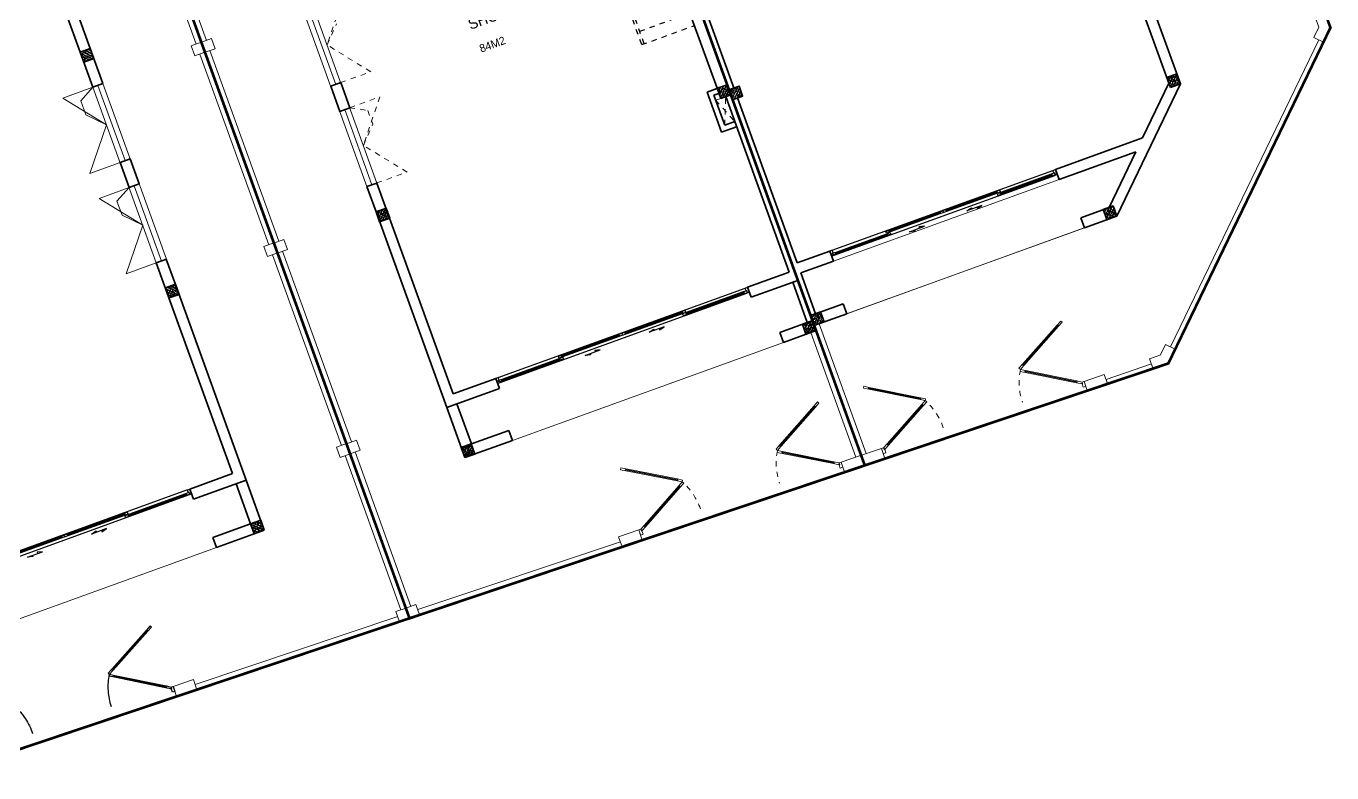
# Model space of a CAD drawing. Header units: metres. Extents: x 568336 to 569219, y 2065964 to 2066430.
# Drawn here: x 568643.67 to 568668.15, y 2066197.8 to 2066211.79 of the extents above; entities that cross this region are included whole.
import ezdxf

# ---------------------------------------------------------------- set-up
doc = ezdxf.new("R2010")
doc.units = ezdxf.units.M
for name, pattern in [('DASHDOT2', [0.5, 0.25, -0.125, 0, -0.125]), ('HIDDEN', [0.375, 0.25, -0.125]), ('HIDDEN2', [0.1875, 0.125, -0.0625])]:
    doc.linetypes.add(name, pattern=pattern)
doc.layers.get('0').update_dxf_attribs({"linetype": 'CONTINUOUS'})
for name, color, linetype, lineweight in [('-DIM', 9, 'CONTINUOUS', 13), ('-DOOR', 137, 'CONTINUOUS', 9), ('-HATCH', 8, 'CONTINUOUS', 5), ('-HIDE', 3, 'HIDDEN', 13), ('-LINE1', 7, 'CONTINUOUS', 18), ('-LINE2', 252, 'CONTINUOUS', 9), ('-STEEL1', 1, 'CONTINUOUS', 35), ('-TEXT', 7, 'CONTINUOUS', 15), ('-WALL', 4, 'CONTINUOUS', 35), ('EC-Thiet bi', 8, 'CONTINUOUS', 25), ('NET BO SDD SVC', 210, 'CONTINUOUS', 35), ('TEXT25', 2, 'CONTINUOUS', 13)]:
    doc.layers.add(name, color=color, linetype=linetype, lineweight=lineweight)
for name, color, linetype in [('1-NETMANH', 8, 'CONTINUOUS'), ('LoLK', 6, 'CONTINUOUS'), ('TIMDUONG', 1, 'CONTINUOUS')]:
    doc.layers.add(name, color=color, linetype=linetype)
doc.styles.add('SVN_AVO_thuong', font='')
doc.styles.add('T1', font='', dxfattribs={"height": 200})
doc.styles.add('vnavanth', font='', dxfattribs={"width": 0.8})
doc.styles.get('SVN_AVO_thuong').set_extended_font_data('SVN-Avo')
doc.styles.get('T1').set_extended_font_data('VNgeometric Light')
doc.styles.get('vnavanth').set_extended_font_data('.VnAvantH')

# ---------------------------------------------------------------- blocks, each defined once
blk = doc.blocks.new('*U128')
at = {"color": 8, "ltscale": 100}
for p, q in [((50, 100), (4450, 100)), ((50, 0), (4450, 0))]:
    blk.add_line(p, q, dxfattribs=at)
at = {"ltscale": 100}
for p, q in [((105, 45), (1115, 45)), ((1115, 10), (105, 10)), ((1185, 90), (2180, 90)), ((2180, 55), (1185, 55)), ((3315, 90), (2320, 90)), ((2320, 55), (3315, 55)), ((4395, 45), (3385, 45)), ((3385, 10), (4395, 10))]:
    blk.add_line(p, q, dxfattribs=at)
for points in [[(50, 100), (0, 100), (0, 0), (50, 0), (50, 10), (35, 10), (35, 45), (50, 45)], [(4500, 0), (4450, 0), (4450, 10), (4465, 10), (4465, 45), (4450, 45), (4450, 100), (4500, 100)]]:
    blk.add_lwpolyline(points, close=True)
for points in [[(105, 32), (95, 32), (95, 22), (105, 22), (105, 10), (35, 10), (35, 45), (105, 45)], [(1115, 90), (1185, 90), (1185, 77), (1175, 77), (1175, 67), (1185, 67), (1185, 55), (1115, 55)], [(1185, 10), (1115, 10), (1115, 22), (1125, 22), (1125, 32), (1115, 32), (1115, 45), (1185, 45)], [(2180, 67), (2190, 67), (2190, 77), (2180, 77), (2180, 90), (2250, 90), (2250, 55), (2180, 55)], [(2320, 67), (2310, 67), (2310, 77), (2320, 77), (2320, 90), (2250, 90), (2250, 55), (2320, 55)], [(3385, 90), (3315, 90), (3315, 77), (3325, 77), (3325, 67), (3315, 67), (3315, 55), (3385, 55)], [(3315, 10), (3385, 10), (3385, 22), (3375, 22), (3375, 32), (3385, 32), (3385, 45), (3315, 45)], [(4395, 32), (4405, 32), (4405, 22), (4395, 22), (4395, 10), (4465, 10), (4465, 45), (4395, 45)]]:
    blk.add_lwpolyline(points, close=True, dxfattribs=at)
at = {"color": 8, "ltscale": 100}
for points in [[(1125, 32), (1125, 22), (95, 22), (95, 32)], [(1175, 67), (1175, 77), (2190, 77), (2190, 67)], [(3325, 67), (3325, 77), (2310, 77), (2310, 67)], [(3375, 32), (3375, 22), (4405, 22), (4405, 32)]]:
    blk.add_lwpolyline(points, close=True, dxfattribs=at)
for points in [[(1628, -65), (1628, -90), (1528, -65), (1828, -65), (1728, -40), (1728, -65)], [(2872, -65), (2872, -90), (2972, -65), (2672, -65), (2772, -40), (2772, -65)]]:
    blk.add_lwpolyline(points)
blk = doc.blocks.new('18x35')
at = {"layer": '-HATCH'}
h = blk.add_hatch(dxfattribs=at)
h.set_pattern_fill('CHAU-01', color=256, scale=10, pattern_type=2)
h.set_pattern_definition([(50, (0, 0), (71.726018, -6.275213), [7.5, -82.5]), (355, (0, 0), (-13.875133, 75.219213), [6, -66]), (100.4514, (5.98, -0.52), (57.85094, 68.943954), [6.37402, -70.11421]), (46.1842, (0, 20), (106.724105, -16.5519), [11.25, -123.75]), (96.6356, (8.89, 18.62), (93.46627, 97.41179), [9.56103, -105.1713]), (351.1842, (0, 20), (93.4662, 97.41186), [9, -99]), (21, (10, 15), (59.690705, -40.26189), [7.5, -82.5]), (326, (10, 15), (24.331533, 72.515005), [6, -66]), (71.4514, (14.974, 11.645), (84.022263, 32.25305), [6.37402, -70.11421]), (37.5, (0, 0), (1.2159855, 33.2893854), [0, -65.2, 0, -67, 0, -66.25]), (7.5, (0, 0), (26.306954, 39.441171), [0, -38.2, 0, -63.7, 0, -25.25]), (327.5, (-22.3, 0), (53.3822436, -2.255487), [0, -25, 0, -78, 0, -103.5]), (317.5, (-32.3, 0), (58.318617, 10.010498), [0, -32.5, 0, -51.8, 0, -73.5]), (45, (0, 0), (-30.052038, 30.052038), []), (45, (0, 12.25), (-30.052038, 30.052038), [])])
h.paths.add_polyline_path([(96508, 47993), (96508, 47793), (96708, 47793), (96708, 47993)])
at = {"layer": '-STEEL1'}
blk.add_lwpolyline([(96508, 47793), (96708, 47793), (96708, 47993), (96508, 47993)], close=True, dxfattribs=at)
blk = doc.blocks.new('M2-T1')
at = {"layer": '-DOOR'}
for p, q in [((189436, -99176), (193935, -99176)), ((194673, -100288), (189336, -100288))]:
    blk.add_line(p, q, dxfattribs=at)
for points in [[(188686, -85288), (196686, -85288), (196686, -98366), (194718, -100288), (188686, -100288), (188685, -85288)], [(193935, -99076), (189436, -99076), (189436, -99276), (193935, -99276)]]:
    blk.add_lwpolyline(points, dxfattribs=at)
at = {"layer": '-LINE1'}
for points in [[(188687, -83388), (199688, -83388), (199687, -98331), (194689, -103214), (193485, -103201), (193488, -103101), (194389, -103110)], [(199687, -98331), (199687, -98331), (199687, -98031), (199487, -98031), (199487, -98247)], [(199487, -98247), (199333, -98397), (199473, -98540), (199687, -98331), (199687, -98331)], [(194833, -102933), (199403, -98469)], [(188787, -102875), (188787, -100288), (188687, -100288), (188687, -102875), (188787, -102875)], [(194609, -103014), (194389, -103014), (194389, -103214), (194689, -103214), (194689, -103214)], [(194689, -103214), (194689, -103214), (194903, -103005), (194763, -102862), (194607, -103014)]]:
    blk.add_lwpolyline(points, dxfattribs=at)
for points in [[(188692, -102875), (188687, -103075), (189087, -103084), (189091, -102884)], [(193090, -102992), (193085, -103192), (193485, -103201), (193490, -103001)]]:
    blk.add_lwpolyline(points, close=True, dxfattribs=at)
at = {"layer": '-WALL'}
for p, q in [((188686, -93122), (188686, -98976)), ((188786, -95588), (188786, -93122)), ((196486, -95388), (196486, -98281)), ((196686, -98366), (196686, -95388)), ((188786, -99076), (188786, -95788)), ((194718, -100288), (196686, -98366)), ((195672, -99076), (196486, -98281)), ((188686, -98976), (188686, -100288)), ((189436, -99076), (188786, -99076)), ((189436, -99276), (189436, -99076)), ((189436, -99076), (189436, -99276)), ((189436, -99276), (189436, -99076)), ((193935, -99076), (193935, -99276)), ((195672, -99076), (193935, -99076)), ((188786, -99276), (189436, -99276)), ((188786, -100088), (188786, -99276)), ((193935, -99276), (195468, -99276)), ((194637, -100088), (195468, -99276)), ((188786, -100088), (189336, -100088)), ((189336, -100288), (189336, -100088)), ((194637, -100088), (194073, -100088)), ((194073, -100288), (194073, -100088)), ((188686, -100288), (189336, -100288)), ((194718, -100288), (194073, -100288))]:
    blk.add_line(p, q, dxfattribs=at)
at = {"ltscale": 100}
for p, q in [((190081, -102267), (189244, -101757)), ((189262, -101727), (190100, -102237)), ((192973, -101828), (192113, -102299)), ((192130, -102329), (192990, -101859)), ((190079, -102367), (189219, -102837)), ((189236, -102868), (190096, -102398)), ((192946, -102969), (192109, -102459)), ((192128, -102429), (192965, -102939))]:
    blk.add_line(p, q, dxfattribs=at)
for points in [[(189256, -101738), (189247, -101733), (189242, -101741), (189251, -101747), (189244, -101757), (189159, -101705), (189177, -101675), (189262, -101727)], [(192979, -101839), (192988, -101835), (192993, -101843), (192984, -101848), (192990, -101859), (193077, -101811), (193061, -101781), (192973, -101828)], [(190167, -102319), (190079, -102367), (190085, -102378), (190094, -102373), (190099, -102382), (190090, -102387), (190096, -102398), (190184, -102350)], [(190167, -102319), (190081, -102267), (190088, -102256), (190096, -102261), (190102, -102253), (190093, -102248), (190100, -102237), (190185, -102289)], [(192042, -102377), (192130, -102329), (192124, -102318), (192115, -102323), (192110, -102314), (192119, -102310), (192113, -102299), (192025, -102347)], [(192042, -102377), (192128, -102429), (192121, -102440), (192112, -102435), (192107, -102443), (192116, -102449), (192109, -102459), (192024, -102407)], [(189141, -102920), (189131, -102920), (189131, -102885), (189091, -102884), (189089, -102984), (189139, -102985)], [(189230, -102857), (189221, -102862), (189216, -102853), (189225, -102848), (189219, -102837), (189131, -102885), (189148, -102916), (189236, -102868)], [(192953, -102958), (192961, -102963), (192967, -102955), (192958, -102950), (192965, -102939), (193050, -102991), (193032, -103021), (192946, -102969)], [(193039, -103026), (193049, -103026), (193050, -102991), (193090, -102992), (193088, -103092), (193038, -103091)]]:
    blk.add_lwpolyline(points, close=True, dxfattribs=at)
at = {"color": 8, "ltscale": 100}
for points in [[(190102, -102253), (190096, -102261), (189242, -101741), (189247, -101733)], [(192110, -102314), (192115, -102323), (192993, -101843), (192988, -101835)], [(190099, -102382), (190094, -102373), (189216, -102853), (189221, -102862)], [(192107, -102443), (192112, -102435), (192967, -102955), (192961, -102963)]]:
    blk.add_lwpolyline(points, close=True, dxfattribs=at)
at = {"color": 8, "linetype": 'HIDDEN', "ltscale": 10}
for centre, start, end in [((189131, -102885), 358.6681, 28.6681), ((193050, -102991), 148.6671, 178.6671)]:
    blk.add_arc(centre, 1180, start, end, dxfattribs=at)
blk.add_arc((189640, -102607), 580, 208.6681, 212.1277)
at = {"layer": 'NET BO SDD SVC'}
blk.add_line((194689, -103214), (199687, -98331), dxfattribs=at)
at = {"layer": 'TIMDUONG', "color": 1, "linetype": 'HIDDEN', "ltscale": 10, "const_width": 50}
blk.add_lwpolyline([(188687, -83388), (199687, -83388), (199687, -98331), (194689, -103214), (188687, -103075)], close=True, dxfattribs=at)
at = {"layer": '-STEEL1'}
for p in [(92180, -143581), (99978, -146159), (92180, -148081), (98011, -148080)]:
    blk.add_blockref('18x35', p, dxfattribs=at)
at = {"layer": 'EC-Thiet bi'}
blk.add_blockref('*U128', (189436, -99176), dxfattribs=at)
blk = doc.blocks.new('A$Cf949713d')
at = {"layer": '-LINE1'}
for p, q in [((1754, 3250), (4, 3250)), ((1004, 2250), (427, 3250)), ((1004, 3250), (1004, 2250)), ((1254, 2250), (1254, 3250)), ((1254, 3250), (1254, 2250)), ((1504, 2250), (1504, 3250)), ((1504, 3250), (1504, 2250)), ((1754, 2250), (1754, 3250)), ((1754, 3250), (1754, 2200)), ((1004, 2250), (4, 2827)), ((1004, 780), (1004, 2250)), ((1004, 2250), (1754, 2250)), ((1054, 2200), (1054, 759)), ((1054, 2200), (1754, 2200))]:
    blk.add_line(p, q, dxfattribs=at)
at = {"layer": '-LINE1', "lineweight": 18}
for p, q in [((4, 3250), (4, 1250)), ((1004, 2250), (4, 2250)), ((1004, 2000), (4, 2000)), ((1004, 1750), (4, 1750)), ((1004, 1500), (4, 1500)), ((1004, 1250), (4, 1250)), ((1004, 1000), (439, 1000))]:
    blk.add_line(p, q, dxfattribs=at)
at = {"layer": '-WALL'}
for p, q in [((426, 1032), (0, 1235)), ((503, 839), (426, 1032)), ((505, 1160), (503, 839)), ((570, 962), (505, 1160)), ((1054, 759), (570, 962))]:
    blk.add_line(p, q, dxfattribs=at)
at = {"layer": '1-NETMANH', "linetype": 'DASHDOT2'}
for p, q in [((4, 1233), (4, 0)), ((439, 1000), (4, 1000)), ((1004, 750), (4, 750)), ((1004, 0), (1004, 780)), ((1054, 0), (1054, 759)), ((1004, 500), (4, 500)), ((1004, 250), (4, 250)), ((1054, 0), (4, 0))]:
    blk.add_line(p, q, dxfattribs=at)
blk.add_lwpolyline([(1331, 2750), (496, 2750), (502, 1250), (502, 1250), (1004, 1500), (1004, 1500)], dxfattribs=at)
at = {"layer": '-TEXT', "color": 2, "style": 'vnavanth'}
for s, p in [('2', (1351, 2698)), ('1', (1600, 2698))]:
    blk.add_text(s, height=100, dxfattribs=at).set_placement(p)
blk = doc.blocks.new('*U43')
at = {"color": 8, "ltscale": 100}
for p, q in [((50, 100), (4969, 100)), ((50, 0), (4969, 0))]:
    blk.add_line(p, q, dxfattribs=at)
at = {"ltscale": 100}
for p, q in [((105, 45), (1245, 45)), ((1245, 10), (105, 10)), ((1315, 90), (2440, 90)), ((2440, 55), (1315, 55)), ((3704, 90), (2580, 90)), ((2580, 55), (3704, 55)), ((4914, 45), (3774, 45)), ((3774, 10), (4914, 10))]:
    blk.add_line(p, q, dxfattribs=at)
for points in [[(50, 100), (0, 100), (0, 0), (50, 0), (50, 10), (35, 10), (35, 45), (50, 45)], [(5019, 0), (4969, 0), (4969, 10), (4984, 10), (4984, 45), (4969, 45), (4969, 100), (5019, 100)]]:
    blk.add_lwpolyline(points, close=True)
for points in [[(105, 32), (95, 32), (95, 22), (105, 22), (105, 10), (35, 10), (35, 45), (105, 45)], [(1245, 90), (1315, 90), (1315, 77), (1305, 77), (1305, 67), (1315, 67), (1315, 55), (1245, 55)], [(1315, 10), (1245, 10), (1245, 22), (1255, 22), (1255, 32), (1245, 32), (1245, 45), (1315, 45)], [(2440, 67), (2450, 67), (2450, 77), (2440, 77), (2440, 90), (2510, 90), (2510, 55), (2440, 55)], [(2580, 67), (2570, 67), (2570, 77), (2580, 77), (2580, 90), (2510, 90), (2510, 55), (2580, 55)], [(3774, 90), (3704, 90), (3704, 77), (3714, 77), (3714, 67), (3704, 67), (3704, 55), (3774, 55)], [(3704, 10), (3774, 10), (3774, 22), (3764, 22), (3764, 32), (3774, 32), (3774, 45), (3704, 45)], [(4914, 32), (4924, 32), (4924, 22), (4914, 22), (4914, 10), (4984, 10), (4984, 45), (4914, 45)]]:
    blk.add_lwpolyline(points, close=True, dxfattribs=at)
at = {"color": 8, "ltscale": 100}
for points in [[(1255, 32), (1255, 22), (95, 22), (95, 32)], [(1305, 67), (1305, 77), (2450, 77), (2450, 67)], [(3714, 67), (3714, 77), (2570, 77), (2570, 67)], [(3764, 32), (3764, 22), (4924, 22), (4924, 32)]]:
    blk.add_lwpolyline(points, close=True, dxfattribs=at)
for points in [[(1822, -65), (1822, -90), (1722, -65), (2022, -65), (1922, -40), (1922, -65)], [(3197, -65), (3197, -90), (3297, -65), (2997, -65), (3097, -40), (3097, -65)]]:
    blk.add_lwpolyline(points)
blk = doc.blocks.new('M3-T1')
at = {"layer": '-DOOR'}
for p, q in [((190787, -24860), (190787, -26360)), ((190787, -26860), (190787, -28360)), ((191638, -33760), (197038, -33760))]:
    blk.add_line(p, q, dxfattribs=at)
blk.add_lwpolyline([(190887, -24860), (190887, -28360), (190687, -28360), (190687, -24860)], dxfattribs=at)
at = {"layer": '-HIDE', "ltscale": 10}
for p, q in [((197387, -29060), (197587, -29560)), ((197387, -29561), (197587, -29060))]:
    blk.add_line(p, q, dxfattribs=at)
at = {"layer": '-LINE1'}
for p, q in [((188687, -36260), (188688, -16760)), ((188788, -20960), (188787, -24760)), ((188787, -24960), (188787, -28760)), ((188787, -28960), (188787, -32760)), ((197487, -29060), (197387, -29060)), ((197687, -32760), (197587, -32760)), ((197687, -36433), (197688, -32760)), ((188787, -32960), (188787, -36038)), ((197586, -33760), (197583, -36245)), ((188887, -36138), (192891, -36235)), ((193293, -36144), (193291, -36244)), ((196087, -36395), (197687, -36433)), ((196087, -36395), (197687, -36433)), ((197292, -36239), (197290, -36339))]:
    blk.add_line(p, q, dxfattribs=at)
for points in [[(188688, -24960), (188888, -24960), (188888, -24760), (188688, -24760)], [(188688, -28960), (188888, -28960), (188888, -28760), (188688, -28760)], [(188688, -32960), (188888, -32960), (188888, -32760), (188688, -32760)], [(188687, -36238), (188887, -36238), (188887, -36038), (188687, -36038)], [(192893, -36135), (192889, -36335), (193289, -36344), (193293, -36144)], [(197292, -36239), (197288, -36438), (197688, -36447), (197692, -36247)]]:
    blk.add_lwpolyline(points, close=True, dxfattribs=at)
at = {"layer": '-LINE2', "linetype": 'HIDDEN2', "ltscale": 10}
for p, q in [((191486, -24859), (190887, -25609)), ((190887, -25609), (191187, -25299)), ((191486, -26359), (190887, -25609)), ((190886, -26359), (191486, -26359)), ((190886, -26859), (191486, -26859)), ((190886, -26859), (191186, -27020)), ((191486, -26859), (190887, -27609)), ((191186, -27020), (191187, -27299)), ((190887, -27609), (191187, -27299)), ((191486, -28359), (190887, -27609)), ((190886, -28359), (191486, -28359))]:
    blk.add_line(p, q, dxfattribs=at)
at = {"layer": '-WALL'}
for p, q in [((197487, -24360), (197487, -28860)), ((197688, -32760), (197687, -24360)), ((190687, -28360), (190887, -28360)), ((190687, -28860), (190687, -28360)), ((190887, -28360), (190887, -32560)), ((190688, -32760), (190687, -28860)), ((190887, -28860), (190687, -28860)), ((197287, -28861), (197286, -29660)), ((197287, -28861), (197587, -28861)), ((197387, -28961), (197386, -29560)), ((197387, -28961), (197487, -28961)), ((197587, -29060), (197587, -32560)), ((197386, -29560), (197586, -29560)), ((197286, -29660), (197586, -29660)), ((190887, -32560), (191737, -32560)), ((191737, -32760), (191737, -32560)), ((196756, -32760), (196756, -32560)), ((197587, -32560), (196756, -32560)), ((196756, -32560), (196756, -32760)), ((191737, -32760), (190688, -32760)), ((190688, -32760), (190688, -33760)), ((190688, -32760), (190888, -32760)), ((190888, -32760), (190888, -33560)), ((196756, -32760), (197688, -32760)), ((197586, -33560), (197586, -32760)), ((197586, -32760), (197688, -32760)), ((197688, -32760), (197688, -33760)), ((190688, -33760), (191638, -33760)), ((190888, -33560), (191638, -33560)), ((191638, -33560), (191638, -33760)), ((197038, -33560), (197586, -33560)), ((197038, -33560), (197038, -33760)), ((197038, -33760), (197688, -33760))]:
    blk.add_line(p, q, dxfattribs=at)
at = {"layer": '-WALL', "color": 250}
for p, q in [((190887, -26360), (190687, -26360)), ((190887, -26860), (190687, -26860))]:
    blk.add_line(p, q, dxfattribs=at)
at = {"layer": '-WALL'}
blk.add_lwpolyline([(190687, -26360), (190887, -26360), (190887, -26860), (190687, -26860)], close=True, dxfattribs=at)
at = {"ltscale": 100}
for p, q in [((193458, -34986), (194298, -35491)), ((194280, -35521), (193440, -35016)), ((197172, -35075), (196313, -35548)), ((196330, -35578), (197189, -35106)), ((194278, -35621), (193420, -36096)), ((193437, -36126), (194295, -35652)), ((197148, -36216), (196310, -35708)), ((196328, -35678), (197166, -36186))]:
    blk.add_line(p, q, dxfattribs=at)
for points in [[(193451, -34997), (193443, -34992), (193438, -35000), (193446, -35005), (193440, -35016), (193354, -34964), (193372, -34934), (193458, -34986)], [(197178, -35086), (197187, -35082), (197192, -35090), (197183, -35095), (197189, -35106), (197276, -35058), (197260, -35027), (197172, -35075)], [(194365, -35573), (194280, -35521), (194286, -35510), (194295, -35516), (194300, -35507), (194291, -35502), (194298, -35491), (194383, -35543)], [(194365, -35573), (194278, -35621), (194284, -35632), (194293, -35627), (194297, -35636), (194289, -35641), (194295, -35652), (194382, -35603)], [(196242, -35627), (196328, -35678), (196322, -35689), (196313, -35684), (196308, -35692), (196316, -35698), (196310, -35708), (196224, -35657)], [(196242, -35627), (196330, -35578), (196324, -35567), (196315, -35572), (196310, -35564), (196319, -35559), (196313, -35548), (196226, -35596)], [(193342, -36179), (193332, -36179), (193333, -36144), (193293, -36144), (193291, -36244), (193341, -36244)], [(193431, -36116), (193423, -36120), (193418, -36112), (193427, -36107), (193420, -36096), (193333, -36144), (193350, -36175), (193437, -36126)], [(197155, -36205), (197163, -36210), (197168, -36202), (197160, -36197), (197166, -36186), (197252, -36238), (197234, -36268), (197148, -36216)], [(197241, -36272), (197251, -36273), (197252, -36238), (197292, -36239), (197290, -36339), (197240, -36337)]]:
    blk.add_lwpolyline(points, close=True, dxfattribs=at)
at = {"color": 8, "ltscale": 100}
for points in [[(194300, -35507), (194295, -35516), (193438, -35000), (193443, -34992)], [(196310, -35564), (196315, -35572), (197192, -35090), (197187, -35082)], [(194297, -35636), (194293, -35627), (193418, -36112), (193423, -36120)], [(196308, -35692), (196313, -35684), (197168, -36202), (197163, -36210)]]:
    blk.add_lwpolyline(points, close=True, dxfattribs=at)
at = {"color": 8, "linetype": 'HIDDEN', "ltscale": 10}
for centre, start, end in [((193333, -36144), 358.9768, 28.9768), ((197252, -36238), 148.8086, 178.8086)]:
    blk.add_arc(centre, 1180, start, end, dxfattribs=at)
blk.add_arc((193840, -35863), 580, 208.9768, 212.4364)
at = {"layer": 'TIMDUONG', "color": 1, "linetype": 'HIDDEN', "ltscale": 10, "const_width": 50}
blk.add_lwpolyline([(188688, -16760), (197688, -16760), (197688, -36447), (188687, -36238)], close=True, dxfattribs=at)
at = {"layer": '-STEEL1'}
for p in [(94179, -76853), (100979, -76853), (94179, -81553), (100979, -81553)]:
    blk.add_blockref('18x35', p, dxfattribs=at)
at = {"layer": '-WALL', "color": 1, "xscale": -1}
blk.add_blockref('A$Cf949713d', (197491, -27610), dxfattribs=at)
at = {"layer": 'EC-Thiet bi'}
blk.add_blockref('*U43', (191737, -32660), dxfattribs=at)
at = {"layer": 'TEXT25'}
for s, height, style, p in [('SHOP', 200, 'SVN_AVO_thuong', (193510, -26258)), ('84M2', 150, 'T1', (193554, -26728))]:
    blk.add_text(s, height=height, rotation=360, dxfattribs=dict(at, style=style)).set_placement(p)
blk = doc.blocks.new('M3-T1.1')
at = {"layer": '-DOOR'}
for p, q in [((568640.503, 2066209.05), (568641.013, 2066207.64)), ((568641.183, 2066207.169), (568641.693, 2066205.759)), ((568644.33, 2066200.97), (568649.408, 2066202.807))]:
    blk.add_line(p, q, dxfattribs=at)
for points in [[(568640.171, 2066209.674), (568640.171, 2066209.674), (568640.359, 2066209.742), (568640.427, 2066209.555)], [(568640.597, 2066209.084), (568641.787, 2066205.793), (568641.599, 2066205.725), (568640.409, 2066209.016)]]:
    blk.add_lwpolyline(points, dxfattribs=at)
at = {"layer": '-LINE1'}
for p, q in [((568642.331, 2066197.826), (568635.773, 2066215.954)), ((568642.325, 2066197.832), (568635.774, 2066215.953)), ((568637.296, 2066212.038), (568638.588, 2066208.465)), ((568638.656, 2066208.277), (568639.948, 2066204.703)), ((568640.016, 2066204.515), (568641.308, 2066200.941)), ((568641.376, 2066200.753), (568642.423, 2066197.859)), ((568642.399, 2066197.637), (568650.79, 2066200.895)), ((568646.62, 2066199.49), (568646.656, 2066199.397)), ((568642.549, 2066197.803), (568646.283, 2066199.252))]:
    blk.add_line(p, q, dxfattribs=at)
for points in [[(568638.562, 2066208.243), (568638.75, 2066208.311), (568638.682, 2066208.499), (568638.494, 2066208.431)], [(568639.922, 2066204.481), (568640.11, 2066204.549), (568640.042, 2066204.737), (568639.854, 2066204.669)], [(568641.283, 2066200.719), (568641.471, 2066200.787), (568641.403, 2066200.976), (568641.214, 2066200.908)], [(568646.247, 2066199.346), (568646.319, 2066199.159), (568646.692, 2066199.304), (568646.62, 2066199.49)], [(568642.399, 2066197.637), (568642.585, 2066197.709), (568642.513, 2066197.896), (568642.326, 2066197.824)]]:
    blk.add_lwpolyline(points, close=True, dxfattribs=at)
at = {"layer": '-LINE2', "linetype": 'HIDDEN2', "ltscale": 10}
for p, q in [((568640.596, 2066209.084), (568641.161, 2066209.288)), ((568640.596, 2066209.084), (568640.933, 2066209.035)), ((568641.161, 2066209.288), (568640.852, 2066208.379)), ((568640.933, 2066209.035), (568641.028, 2066208.773)), ((568640.852, 2066208.379), (568641.028, 2066208.773)), ((568641.671, 2066207.878), (568640.852, 2066208.379)), ((568641.107, 2066207.674), (568641.671, 2066207.878)), ((568641.277, 2066207.203), (568641.841, 2066207.407)), ((568641.841, 2066207.407), (568641.532, 2066206.498)), ((568641.277, 2066207.203), (568641.613, 2066207.155)), ((568641.613, 2066207.155), (568641.708, 2066206.892)), ((568641.532, 2066206.498), (568641.708, 2066206.892)), ((568642.351, 2066205.997), (568641.532, 2066206.498)), ((568641.787, 2066205.793), (568642.351, 2066205.997))]:
    blk.add_line(p, q, dxfattribs=at)
at = {"layer": '-WALL'}
for p, q in [((568639.713, 2066211.529), (568640.359, 2066209.742)), ((568640.171, 2066209.674), (568639.525, 2066211.461)), ((568640.359, 2066209.742), (568640.171, 2066209.674)), ((568640.409, 2066209.016), (568640.171, 2066209.674)), ((568640.597, 2066209.084), (568640.359, 2066209.742)), ((568640.409, 2066209.016), (568640.597, 2066209.084)), ((568641.599, 2066205.725), (568641.787, 2066205.793)), ((568641.77, 2066205.254), (568641.6, 2066205.725)), ((568641.787, 2066205.793), (568643.216, 2066201.843)), ((568641.958, 2066205.322), (568641.769, 2066205.254)), ((568643.096, 2066201.587), (568641.77, 2066205.254)), ((568643.216, 2066201.843), (568644.015, 2066202.132)), ((568644.083, 2066201.944), (568644.015, 2066202.132)), ((568644.083, 2066201.944), (568643.096, 2066201.587)), ((568643.096, 2066201.587), (568643.284, 2066201.655)), ((568643.096, 2066201.587), (568643.436, 2066200.647)), ((568643.284, 2066201.655), (568643.557, 2066200.903)), ((568643.557, 2066200.903), (568644.262, 2066201.158)), ((568644.262, 2066201.158), (568644.33, 2066200.97)), ((568643.436, 2066200.647), (568644.33, 2066200.97))]:
    blk.add_line(p, q, dxfattribs=at)
at = {"layer": '-WALL', "color": 250}
for p, q in [((568641.107, 2066207.674), (568640.919, 2066207.605)), ((568641.277, 2066207.203), (568641.089, 2066207.135))]:
    blk.add_line(p, q, dxfattribs=at)
at = {"layer": '-WALL'}
blk.add_lwpolyline([(568640.919, 2066207.605), (568641.107, 2066207.674), (568641.277, 2066207.203), (568641.089, 2066207.135)], close=True, dxfattribs=at)
at = {"ltscale": 100}
for p, q in [((568647.294, 2066200.442), (568646.325, 2066200.589)), ((568646.331, 2066200.623), (568647.3, 2066200.476)), ((568647.331, 2066200.349), (568646.719, 2066199.583)), ((568646.747, 2066199.561), (568647.358, 2066200.327))]:
    blk.add_line(p, q, dxfattribs=at)
for points in [[(568646.329, 2066200.611), (568646.319, 2066200.612), (568646.317, 2066200.602), (568646.327, 2066200.601), (568646.325, 2066200.589), (568646.227, 2066200.604), (568646.232, 2066200.638), (568646.331, 2066200.623)], [(568647.393, 2066200.427), (568647.294, 2066200.442), (568647.296, 2066200.454), (568647.306, 2066200.453), (568647.308, 2066200.463), (568647.298, 2066200.464), (568647.3, 2066200.476), (568647.399, 2066200.461)], [(568647.393, 2066200.427), (568647.331, 2066200.349), (568647.341, 2066200.341), (568647.347, 2066200.349), (568647.355, 2066200.343), (568647.348, 2066200.335), (568647.358, 2066200.327), (568647.421, 2066200.405)], [(568646.737, 2066199.569), (568646.731, 2066199.561), (568646.723, 2066199.567), (568646.729, 2066199.575), (568646.719, 2066199.583), (568646.657, 2066199.505), (568646.684, 2066199.483), (568646.747, 2066199.561)], [(568646.679, 2066199.476), (568646.67, 2066199.472), (568646.657, 2066199.505), (568646.62, 2066199.49), (568646.656, 2066199.397), (568646.703, 2066199.415)]]:
    blk.add_lwpolyline(points, close=True, dxfattribs=at)
at = {"color": 8, "ltscale": 100}
for points in [[(568647.308, 2066200.463), (568647.306, 2066200.453), (568646.317, 2066200.602), (568646.319, 2066200.612)], [(568647.355, 2066200.343), (568647.347, 2066200.349), (568646.723, 2066199.567), (568646.731, 2066199.561)]]:
    blk.add_lwpolyline(points, close=True, dxfattribs=at)
at = {"color": 8, "linetype": 'HIDDEN', "ltscale": 10}
for centre, start, end in [((568650.312, 2066200.924), 171.2168, 201.2168), ((568646.657, 2066199.505), 21.385, 51.385)]:
    blk.add_arc(centre, 1.18, start, end, dxfattribs=at)
blk.add_arc((568647.019, 2066199.958), 0.58, 231.385, 234.8446)
at = {"layer": 'TIMDUONG', "color": 1, "linetype": 'HIDDEN', "ltscale": 10, "const_width": 0.05}
blk.add_lwpolyline([(568635.774, 2066215.953), (568644.237, 2066219.014), (568650.795, 2066200.897), (568642.399, 2066197.637)], close=True, dxfattribs=at)
at = {"layer": '-STEEL1', "xscale": 0.001, "yscale": 0.001, "zscale": 0.001, "rotation": 19.87842181353832}
for p in [(568565.732, 2066131.726), (568567.33, 2066127.306), (568568.929, 2066122.886)]:
    blk.add_blockref('18x35', p, dxfattribs=at)
at = {"layer": 'EC-Thiet bi', "xscale": 0.0009999999999999998, "yscale": 0.0009999999999999998, "zscale": 0.0009999999999999998, "rotation": 19.88289198407213}
blk.add_blockref('*U43', (568644.049, 2066202.038), dxfattribs=at)

msp = doc.modelspace()

# ---------------------------------------------------------------- block references
at = {"layer": '-DIM', "xscale": 0.001, "yscale": 0.001, "zscale": 0.001}
for name, p, rotation in [('M2-T1', (568446.901, 2066236.314), 19.88439670872004), ('M3-T1', (568461.098, 2066170.602), 19.88289198407213)]:
    msp.add_blockref(name, p, dxfattribs=dict(at, rotation=rotation))
at = {"layer": 'LoLK', "xscale": -1, "rotation": 39.76827858219413}
msp.add_blockref('M3-T1.1', (2327444.981, 841794.679), dxfattribs=at)

doc.saveas('drawing.dxf')
